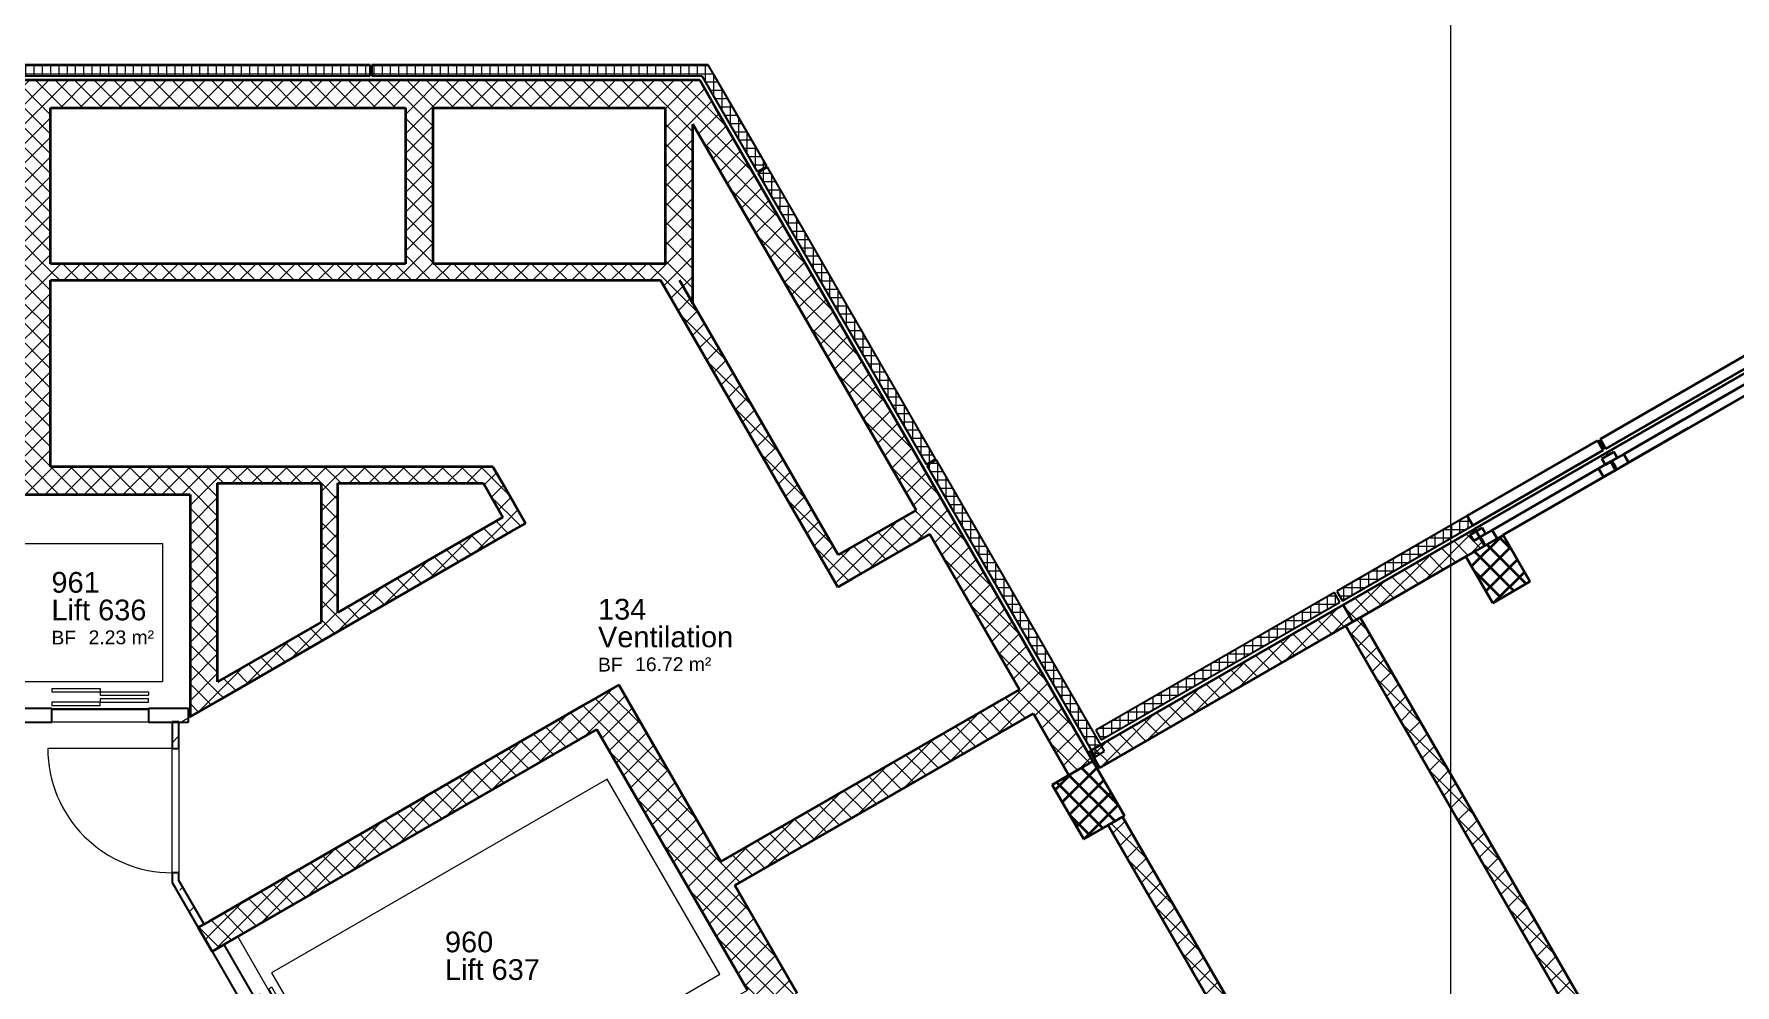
# Model space of a CAD drawing. Header units: centimetres. Extents: x -63 to 12757, y -227 to 7527.
# Drawn here: x 3756 to 4987, y 3366 to 4055 of the extents above; entities that cross this region are included whole.
import ezdxf

# ---------------------------------------------------------------- set-up
doc = ezdxf.new("R2010")
doc.units = ezdxf.units.CM
for name, color, linetype, lineweight in [('A----___H_HATCH', 252, 'Continuous', 9), ('A----___J_MARKEN', 252, 'Continuous', 15), ('A----___M_0', 7, 'Continuous', 9), ('A_E--___E_WAENDE', 7, 'Continuous', 35), ('A_E0-___E_DECKEN', 7, 'Continuous', 9), ('A_E2-___E_STUETZEN', 7, 'Continuous', 35), ('A_E5-___E_FENTUER', 252, 'Continuous', 9), ('A_I6-___E_LIFTE', 7, 'Continuous', 9), ('A_M1-___E_TRENNWAENDE', 7, 'Continuous', 25), ('A_Z20___E_RAUM', 255, 'Continuous', 9), ('A_Z21___T_RAUMTEXT', 7, 'Continuous', 15)]:
    doc.layers.add(name, color=color, linetype=linetype, lineweight=lineweight)
doc.styles.add('Arial_1', font='arial.ttf', dxfattribs={"height": 0.2})
doc.styles.add('Arial_2', font='arial.ttf', dxfattribs={"height": 10})
doc.styles.add('Arial_3', font='arial.ttf', dxfattribs={"height": 15})
pattern_1 = [(45, (0, 0), (-7.071068, 7.071068), []), (135, (0, 0), (-7.071068, -7.071068), [])]
pattern_2 = [(45, (0, 0), (-22.45064, 22.45064), []), (45, (22.45, 0), (-22.45064, 22.45064), [15.875, -7.937])]
pattern_3 = [(90, (0, 0), (-6, 4e-16), []), (180, (0, 0), (-7e-16, -6), [])]

# ---------------------------------------------------------------- blocks, each defined once
blk = doc.blocks.new('_Beton Eckig Typ - 39 x 31-V4-033O')
at = {"layer": 'A_E2-___E_STUETZEN'}
h = blk.add_hatch(dxfattribs=at)
h.set_pattern_fill('FP_7', color=256, style=0, pattern_type=2)
h.set_pattern_definition([(15, (-6001.031, -766.298), (-2.58819, 9.659258), []), (105, (-6001.031, -766.298), (-9.659258, -2.58819), [])])
h.paths.add_polyline_path([(-12.5, -17.5), (18.5, -17.5), (18.5, 21.5), (-12.5, 21.5)], flags=0)
for p, q in [((18.5, 21.5), (-12.5, 21.5)), ((-12.5, 21.5), (-12.5, -17.5)), ((18.5, -17.5), (18.5, 21.5)), ((-12.5, -17.5), (18.5, -17.5))]:
    blk.add_line(p, q, dxfattribs=at)
blk = doc.blocks.new('_Beton Eckig - _Beton Eckig-1853254-033O')
at = {"layer": 'A_E2-___E_STUETZEN'}
h = blk.add_hatch(dxfattribs=at)
h.set_pattern_fill('FP_19', color=256, style=0, pattern_type=2)
h.set_pattern_definition([(15, (-5660.511, -769.505), (-2.58819, 9.659258), []), (105, (-5660.511, -769.505), (-9.659258, -2.58819), [])])
h.paths.add_polyline_path([(-14, -20.8), (20, -20.8), (20, 24.8), (-14, 24.8)], flags=0)
for p, q in [((20, 24.8), (-14, 24.8)), ((-14, 24.8), (-14, -20.8)), ((20, -20.8), (20, 24.8)), ((-14, -20.8), (20, -20.8))]:
    blk.add_line(p, q, dxfattribs=at)
blk = doc.blocks.new('_Tür 1-flg - 90 x 210-1934564-033O')
at = {"layer": 'A_E5-___E_FENTUER'}
blk.add_line((-45, -2.44), (-45, -92.44), dxfattribs=at)
blk.add_arc((-45, -2.44), 90, 270, 0, dxfattribs=at)
blk = doc.blocks.new('A_Wand_ Treppe Nord 9 - A_Wand_ Treppe Nord 908-966175-033O')
at = {"layer": 'A----___H_HATCH'}
h = blk.add_hatch(dxfattribs=at)
h.set_pattern_fill('FP_2', color=256, style=0, pattern_type=2)
h.set_pattern_definition(pattern_1)
h.paths.add_polyline_path([(3767.8, 3741.4), (3767.8, 4001.2), (3615.9, 4001.2), (3628.4, 4000.6), (3640.9, 3998.8), (3653.1, 3995.8), (3664.9, 3991.6), (3676.3, 3986.3), (3687.1, 3980), (3697.5, 3972.4), (3706.7, 3964.2), (3715.2, 3955.1), (3722.9, 3945.1), (3729.5, 3934.4), (3735.1, 3923.2), (3739.5, 3911.4), (3742.8, 3899.3), (3745, 3886.9), (3745.9, 3874.4), (3745.6, 3861.8), (3744.1, 3849.4), (3741.4, 3837.1), (3737.5, 3825.2), (3732.5, 3813.6), (3726.4, 3802.7), (3719.2, 3792.3), (3711.1, 3782.7), (3702.2, 3773.9), (3692.4, 3766.1), (3681.9, 3759.2), (3670.8, 3753.3), (3659.1, 3748.6), (3647.1, 3745), (3634.8, 3742.6), (3622.3, 3741.4), (3697.5, 3741.4)], flags=0)
at = {"layer": 'A_E--___E_WAENDE'}
for p, q in [((3767.8, 3888.4), (3767.8, 4001.2)), ((3767.8, 3741.4), (3767.8, 3876.4))]:
    blk.add_line(p, q, dxfattribs=at)
blk.add_arc((3615.9, 3871.2), 130, 272.811, 90, dxfattribs=at)
blk = doc.blocks.new('System Elemente - Verglasung-1333656-033O')
at = {"layer": 'A_E--___E_WAENDE'}
for p, q in [((0.3, 1.5), (-0.2, 1.5)), ((-0.2, 1.5), (-0.2, -1.5)), ((0.3, -1.5), (0.3, 1.5)), ((-0.2, -1.5), (0.3, -1.5))]:
    blk.add_line(p, q, dxfattribs=at)
blk = doc.blocks.new('_Flügel 2-flg - Unterlicht - Rahmen 10cm-1334912-033O')
at = {"layer": 'A_E--___E_WAENDE'}
for p, q in [((-99.5, 3.5), (-109.5, 3.5)), ((-109.5, 3.5), (-109.5, -3.5)), ((-99.5, -3.5), (-99.5, 3.5)), ((-99.5, 3.5), (32.5, 3.5)), ((-99.5, 3.5), (-49.5, 3.5)), ((-99.5, 3.5), (-99.5, -3.5)), ((-99.5, -3.5), (-99.5, 3.5)), ((-40.5, 3.5), (99.5, 3.5)), ((41.5, 3.5), (32.5, 3.5)), ((32.5, 3.5), (32.5, -3.5)), ((32.5, 3.5), (32.5, -3.5)), ((41.5, -3.5), (41.5, 3.5)), ((41.5, 3.5), (99.5, 3.5)), ((41.5, 3.5), (41.5, -3.5)), ((109.5, 3.5), (99.5, 3.5)), ((99.5, 3.5), (99.5, -3.5)), ((99.5, 3.5), (99.5, -3.5)), ((99.5, 3.5), (99.5, -3.5)), ((109.5, -3.5), (109.5, 3.5)), ((-109.5, -3.5), (-99.5, -3.5)), ((32.5, -3.5), (-99.5, -3.5)), ((-49.5, -3.5), (-99.5, -3.5)), ((94.5, -3.5), (-40.5, -3.5)), ((32.5, -3.5), (41.5, -3.5)), ((94.5, -3.5), (41.5, -3.5))]:
    blk.add_line(p, q, dxfattribs=at)
blk = doc.blocks.new('_Flügel 1-flg - Unterlicht - Rahmen 10cm-1334906-033O')
at = {"layer": 'A_E--___E_WAENDE'}
for p, q in [((-44.5, 3.5), (-54.5, 3.5)), ((-54.5, 3.5), (-54.5, -3.5)), ((-44.5, -3.5), (-44.5, 3.5)), ((-44.5, 3.5), (44.5, 3.5)), ((-44.5, 3.5), (44.5, 3.5)), ((-44.5, 3.5), (-44.5, -3.5)), ((-44.5, 3.5), (-44.5, -3.5)), ((54.5, 3.5), (44.5, 3.5)), ((44.5, 3.5), (44.5, -3.5)), ((44.5, 3.5), (44.5, -3.5)), ((44.5, 3.5), (44.5, -3.5)), ((54.5, -3.5), (54.5, 3.5)), ((44.5, -3.5), (-39.5, -3.5)), ((44.5, -3.5), (-39.5, -3.5)), ((44.5, -3.5), (54.5, -3.5))]:
    blk.add_line(p, q, dxfattribs=at)
blk = doc.blocks.new('Rechteckiger Pfosten - Deckpfosten 5 x 10-1384669-033O')
at = {"layer": 'A_E--___E_WAENDE'}
for p, q in [((-5, -8.5), (-5, -3.5)), ((-5, -3.5), (5, -3.5)), ((5, -8.5), (-5, -8.5)), ((5, -3.5), (5, -8.5))]:
    blk.add_line(p, q, dxfattribs=at)
blk = doc.blocks.new('_Aufzug 2-flg - Versatz 10_29-410666-033O')
at = {"layer": 'A_I6-___E_LIFTE'}
for p, q in [((-64, 35.3), (-64, 135.2)), ((-64, 135.2), (45, 135.2)), ((45, 135.2), (45, 35.3)), ((-64, 35.3), (-35, 35.3)), ((-35, 35.3), (35, 35.3)), ((-35, 30.3), (-35, 27.8)), ((-35, 30.3), (0, 30.3)), ((-35, 27.8), (35, 27.8)), ((0, 30.3), (0, 25.3)), ((0, 25.3), (35, 25.3)), ((35, 35.3), (45, 35.3)), ((35, 27.8), (35, 25.3)), ((0, 20.3), (-35, 20.3)), ((-35, 20.3), (-35, 17.8)), ((-35, 17.8), (0, 17.8)), ((35, 22.8), (0, 22.8)), ((0, 22.8), (0, 20.3)), ((0, 20.3), (35, 20.3)), ((0, 17.8), (0, 20.3)), ((35, 20.3), (35, 22.8))]:
    blk.add_line(p, q, dxfattribs=at)
blk = doc.blocks.new('_Aufzug 4-flg - Versatz zweiseitig-410630-033O')
at = {"layer": 'A_I6-___E_LIFTE'}
for p, q in [((-32.5, -17.8), (-65, -17.8)), ((-65, -17.8), (-65, -20.3)), ((-65, -20.3), (-32.5, -20.3)), ((-32.5, -20.3), (-32.5, -17.8)), ((0, -20.3), (-32.5, -20.3)), ((-32.5, -20.3), (-32.5, -22.8)), ((-32.5, -22.8), (0, -22.8)), ((0, -22.8), (0, -20.3)), ((32.5, -20.3), (0, -20.3)), ((0, -20.3), (0, -22.8)), ((0, -22.8), (32.5, -22.8)), ((65, -17.8), (32.5, -17.8)), ((32.5, -17.8), (32.5, -20.3)), ((32.5, -20.3), (65, -20.3)), ((32.5, -22.8), (32.5, -20.3)), ((65, -20.3), (65, -17.8)), ((-32.5, -35.3), (-89, -35.3)), ((-89, -35.3), (-89, -315.8)), ((-65, -30.3), (-65, -27.8)), ((-65, -27.8), (65, -27.8)), ((-65, -30.3), (-32.5, -30.3)), ((-32.5, -30.3), (-32.5, -25.3)), ((-32.5, -25.3), (32.5, -25.3)), ((-32.5, -35.3), (32.5, -35.3)), ((0, -27.8), (0, -25.3)), ((32.5, -30.3), (32.5, -25.3)), ((32.5, -30.3), (65, -30.3)), ((74, -35.3), (32.5, -35.3)), ((65, -30.3), (65, -27.8)), ((74, -315.8), (74, -35.3)), ((-89, -315.8), (74, -315.8))]:
    blk.add_line(p, q, dxfattribs=at)
blk = doc.blocks.new('_Beschriftung Räume - Nummer_ Name_ Fläche-157530-033O')
at = {"layer": 'A_Z21___T_RAUMTEXT', "insert": (-0.364, -0.522), "char_height": 0.2, "width": 0.44093, "attachment_point": 1, "style": 'Arial_1'}
blk.add_mtext('BF', dxfattribs=at)

msp = doc.modelspace()

# ---------------------------------------------------------------- hatches: boundary and pattern name
at = {"layer": 'A----___H_HATCH'}
h = msp.add_hatch(dxfattribs=at)
h.set_pattern_fill('FP_1', color=256, style=0, pattern_type=2)
h.set_pattern_definition(pattern_3)
h.paths.add_polyline_path([(4528.4, 3543.7), (4701.1, 3643.4), (4697.1, 3650.4), (4524.4, 3550.6)], flags=0)
h.paths.add_polyline_path([(4702.9, 3644.4), (4797.3, 3698.9), (4793.3, 3705.9), (4698.9, 3651.4)], flags=0)
h.paths.add_polyline_path([(7084.4, 5019.4), (7178, 5073.4), (7174, 5080.4), (7080.4, 5026.4)], flags=0)
h.paths.add_polyline_path([(7179.7, 5074.4), (7356.4, 5176.4), (7352.4, 5183.4), (7175.7, 5081.4)], flags=0)
h.paths.add_polyline_path([(7358.1, 5177.4), (7417, 5211.4), (7413, 5218.4), (7354.1, 5184.4)], flags=0)
h = msp.add_hatch(dxfattribs=at)
h.set_pattern_fill('FP_1', color=256, style=0, pattern_type=2)
h.set_pattern_definition(pattern_3)
h.paths.add_polyline_path([(3919, 4024.4), (3999.2, 4024.4), (3999.2, 4032.4), (3511, 4032.4), (3511, 4024.4), (3697.5, 4024.4)], flags=0)
h = msp.add_hatch(dxfattribs=at)
h.set_pattern_fill('FP_1', color=256, style=0, pattern_type=2)
h.set_pattern_definition(pattern_3)
h.paths.add_polyline_path([(4239.3, 4024.4), (4248.5, 4024.4), (4243.9, 4032.4), (4000.3, 4032.4), (4000.3, 4024.4), (4140.5, 4024.4)], flags=0)
h = msp.add_hatch(dxfattribs=at)
h.set_pattern_fill('FP_2', color=256, style=0, pattern_type=2)
h.set_pattern_definition(pattern_1)
h.paths.add_polyline_path([(4226.1, 4001.2), (4249.2, 4001.2), (4237.7, 4021.2), (3522, 4021.2), (3522, 4001.2), (4212.8, 4001.2)], flags=0)
h = msp.add_hatch(dxfattribs=at)
h.set_pattern_fill('FP_1', color=256, style=0, pattern_type=2)
h.set_pattern_definition(pattern_3)
h.paths.add_polyline_path([(4279.3, 3955.1), (4286.2, 3959.1), (4248.5, 4024.4), (4239.3, 4024.4)], flags=0)
h = msp.add_hatch(dxfattribs=at)
h.set_pattern_fill('FP_2', color=256, style=0, pattern_type=2)
h.set_pattern_definition(pattern_1)
h.paths.add_polyline_path([(4044.8, 3888.4), (4044.8, 4001.2), (4024.8, 4001.2), (4024.8, 3888.4)], flags=0)
h = msp.add_hatch(dxfattribs=at)
h.set_pattern_fill('FP_2', color=256, style=0, pattern_type=2)
h.set_pattern_definition(pattern_1)
h.paths.add_polyline_path([(4232.8, 3859.7), (4232.8, 3989.5), (4226.1, 4001.2), (4212.8, 4001.2), (4212.8, 3888.4), (4216.3, 3888.4), (4223.2, 3876.4)], flags=0)
h = msp.add_hatch(dxfattribs=at)
h.set_pattern_fill('FP_2', color=256, style=0, pattern_type=2)
h.set_pattern_definition(pattern_1)
h.paths.add_polyline_path([(4505, 3518.1), (4522.3, 3528.1), (4249.2, 4001.2), (4226.1, 4001.2), (4499.3, 3528.1)], flags=0)
h = msp.add_hatch(dxfattribs=at)
h.set_pattern_fill('FP_1', color=256, style=0, pattern_type=2)
h.set_pattern_definition(pattern_3)
h.paths.add_polyline_path([(4401.6, 3743.2), (4408.5, 3747.2), (4286.7, 3958.2), (4279.8, 3954.2)], flags=0)
h = msp.add_hatch(dxfattribs=at)
h.set_pattern_fill('FP_2', color=256, style=0, pattern_type=2)
h.set_pattern_definition(pattern_1)
h.paths.add_polyline_path([(4140.5, 3876.4), (4223.2, 3876.4), (4216.3, 3888.4), (3767.8, 3888.4), (3767.8, 3876.4), (3919, 3876.4)], flags=0)
h = msp.add_hatch(dxfattribs=at)
h.set_pattern_fill('FP_2', color=256, style=0, pattern_type=2)
h.set_pattern_definition(pattern_1)
h.paths.add_polyline_path([(4337.6, 3654.2), (4348, 3660.2), (4223.2, 3876.4), (4209.4, 3876.4)], flags=0)
h = msp.add_hatch(dxfattribs=at)
h.set_pattern_fill('FP_1', color=256, style=0, pattern_type=2)
h.set_pattern_definition(pattern_3)
h.paths.add_polyline_path([(4523.9, 3531.4), (4530.8, 3535.4), (4409, 3746.3), (4402.1, 3742.3), (4462.6, 3637.6)], flags=0)
h = msp.add_hatch(dxfattribs=at)
h.set_pattern_fill('FP_2', color=256, style=0, pattern_type=2)
h.set_pattern_definition(pattern_1)
h.paths.add_polyline_path([(3868.8, 3721.4), (3868.8, 3741.4), (3436.8, 3741.4), (3436.8, 3721.4), (3697.5, 3721.4)], flags=0)
h = msp.add_hatch(dxfattribs=at)
h.set_pattern_fill('FP_2', color=256, style=0, pattern_type=2)
h.set_pattern_definition(pattern_1)
h.paths.add_polyline_path([(3868.8, 3560.2), (3888.8, 3571.7), (3888.8, 3741.4), (3868.8, 3741.4), (3868.8, 3637.6)], flags=0)
h = msp.add_hatch(dxfattribs=at)
h.set_pattern_fill('FP_2', color=256, style=0, pattern_type=2)
h.set_pattern_definition(pattern_1)
h.paths.add_polyline_path([(4081.1, 3729.4), (4095, 3729.4), (4088, 3741.4), (3888.8, 3741.4), (3888.8, 3729.4), (3975.8, 3729.4)], flags=0)
h = msp.add_hatch(dxfattribs=at)
h.set_pattern_fill('FP_2', color=256, style=0, pattern_type=2)
h.set_pattern_definition(pattern_1)
h.paths.add_polyline_path([(3963.8, 3628.9), (3975.8, 3635.8), (3975.8, 3729.4), (3963.8, 3729.4), (3963.8, 3637.6)], flags=0)
h = msp.add_hatch(dxfattribs=at)
h.set_pattern_fill('FP_2', color=256, style=0, pattern_type=2)
h.set_pattern_definition(pattern_1)
h.paths.add_polyline_path([(4101.3, 3694.4), (4111.7, 3700.4), (4095, 3729.4), (4081.1, 3729.4), (4095.3, 3704.8)], flags=0)
h = msp.add_hatch(dxfattribs=at)
h.set_pattern_fill('FP_2', color=256, style=0, pattern_type=2)
h.set_pattern_definition(pattern_1)
h.paths.add_polyline_path([(4348, 3660.2), (4404.3, 3692.6), (4394.3, 3709.9), (4338, 3677.5)], flags=0)
h = msp.add_hatch(dxfattribs=at)
h.set_pattern_fill('FP_2', color=256, style=0, pattern_type=2)
h.set_pattern_definition(pattern_1)
h.paths.add_polyline_path([(3888.8, 3571.7), (4101.3, 3694.4), (4095.3, 3704.8), (3888.8, 3585.6)], flags=0)
h = msp.add_hatch(dxfattribs=at)
h.set_pattern_fill('FP_2', color=256, style=0, pattern_type=2)
h.set_pattern_definition(pattern_1)
h.paths.add_polyline_path([(4710.5, 3629.2), (4805.7, 3684.3), (4798.7, 3696.4), (4703.5, 3641.4), (4705.7, 3637.6)], flags=0)
h = msp.add_hatch(dxfattribs=at)
h.set_pattern_fill('FP_2', color=256, style=0, pattern_type=2)
h.set_pattern_definition(pattern_1)
h.paths.add_polyline_path([(4527.3, 3523.5), (4710.5, 3629.2), (4703.5, 3641.4), (4520.3, 3535.6), (4524.7, 3528.1)], flags=0)
h = msp.add_hatch(dxfattribs=at)
h.set_pattern_fill('FP_2', color=256, style=0, pattern_type=2)
h.set_pattern_definition(pattern_1)
h.paths.add_polyline_path([(4967.8, 3171.5), (4978.2, 3177.5), (4715.7, 3632.2), (4705.3, 3626.2), (4967.8, 3171.6)], flags=0)
h = msp.add_hatch(dxfattribs=at)
h.set_pattern_fill('FP_2', color=256, style=0, pattern_type=2)
h.set_pattern_definition(pattern_1)
h.paths.add_polyline_path([(4282.2, 3345), (4308.2, 3360), (4179.2, 3583.5), (4153.2, 3568.5), (4272.2, 3362.3)], flags=0)
h = msp.add_hatch(dxfattribs=at)
h.set_pattern_fill('FP_2', color=256, style=0, pattern_type=2)
h.set_pattern_definition(pattern_1)
h.paths.add_polyline_path([(4263.1, 3438.2), (4479.3, 3562.7), (4469.3, 3580.1), (4253.1, 3455.5)], flags=0)
h = msp.add_hatch(dxfattribs=at)
h.set_pattern_fill('FP_2', color=256, style=0, pattern_type=2)
h.set_pattern_definition(pattern_1)
h.paths.add_polyline_path([(3884.8, 3390.4), (4163.2, 3551.1), (4153.2, 3568.5), (3874.8, 3407.7)], flags=0)
h = msp.add_hatch(dxfattribs=at)
h.set_pattern_fill('FP_15', color=256, style=0, pattern_type=2)
h.set_pattern_definition(pattern_2)
h.paths.add_polyline_path([(3860.8, 3441.8), (3860.8, 3447.4), (3857.6, 3447.4)], flags=0)
h.paths.add_polyline_path([(3860.8, 3537.4), (3860.8, 3556.4), (3855.8, 3556.4), (3855.8, 3537.4)], flags=0)
h = msp.add_hatch(dxfattribs=at)
h.set_pattern_fill('FP_2', color=256, style=0, pattern_type=2)
h.set_pattern_definition(pattern_1)
h.paths.add_polyline_path([(4766.5, 3078.4), (4776.9, 3084.4), (4543.8, 3487.9), (4533.4, 3481.9), (4752.5, 3102.7)], flags=0)
h = msp.add_hatch(dxfattribs=at)
h.set_pattern_fill('FP_15', color=256, style=0, pattern_type=2)
h.set_pattern_definition(pattern_2)
h.paths.add_polyline_path([(3874.8, 3407.7), (3879.1, 3410.2), (3857.6, 3447.4), (3855.8, 3447.4), (3855.8, 3440.4)], flags=0)

# ---------------------------------------------------------------- linework, layer by layer
at = {"layer": 'A----___J_MARKEN'}
msp.add_line((4781.3, 307.9), (4781.3, 5384.5), dxfattribs=at)
at = {"layer": 'A----___M_0'}
for p, q in [((5078.1, 3841.5), (4819.2, 3692)), ((4792.3, 3676.5), (4525.6, 3522.5))]:
    msp.add_line(p, q, dxfattribs=at)
at = {"layer": 'A_E--___E_WAENDE'}
for p, q in [((4237.7, 4021.2), (3522, 4021.2)), ((4249.2, 4001.2), (4237.7, 4021.2)), ((3767.8, 4001.2), (4024.8, 4001.2)), ((4024.8, 4001.2), (4024.8, 3888.4)), ((4044.8, 3888.4), (4044.8, 4001.2)), ((4044.8, 4001.2), (4212.8, 4001.2)), ((4212.8, 4001.2), (4212.8, 3888.4)), ((4232.8, 3989.5), (4394.3, 3709.9)), ((4232.8, 3859.7), (4232.8, 3989.5)), ((4522.3, 3528.1), (4249.2, 4001.2)), ((4024.8, 3888.4), (3767.8, 3888.4)), ((4212.8, 3888.4), (4044.8, 3888.4)), ((3767.8, 3876.4), (4209.4, 3876.4)), ((4209.4, 3876.4), (4337.6, 3654.2)), ((4338, 3677.5), (4223.2, 3876.4)), ((4223.2, 3876.4), (4232.8, 3859.7)), ((4889.4, 3761.4), (5078.2, 3870.4)), ((5082.2, 3863.4), (4893.4, 3754.4)), ((4894, 3751.4), (5084.5, 3861.4)), ((5078.1, 3841.5), (4901, 3739.2)), ((4793.3, 3705.9), (4887.7, 3760.4)), ((4891.7, 3753.4), (4887.7, 3760.4)), ((4889.4, 3761.4), (4893.4, 3754.4)), ((4891.7, 3753.4), (4797.3, 3698.9)), ((4798.7, 3696.4), (4894, 3751.4)), ((4894, 3751.4), (4895, 3749.6)), ((4894, 3751.4), (4895, 3749.6)), ((4897.5, 3745.3), (4901, 3739.2)), ((4897.5, 3745.3), (4901, 3739.2)), ((3868.8, 3741.4), (3767.8, 3741.4)), ((3888.8, 3741.4), (3868.8, 3741.4)), ((4088, 3741.4), (3888.8, 3741.4)), ((4095, 3729.4), (4088, 3741.4)), ((4901, 3739.2), (4819.2, 3692)), ((3436.8, 3721.4), (3868.8, 3721.4)), ((3868.8, 3721.4), (3868.8, 3560.2)), ((3888.8, 3585.6), (3888.8, 3729.4)), ((3888.8, 3729.4), (3963.8, 3729.4)), ((3963.8, 3729.4), (3963.8, 3628.9)), ((3975.8, 3729.4), (4081.1, 3729.4)), ((3975.8, 3635.8), (3975.8, 3729.4)), ((4081.1, 3729.4), (4095.3, 3704.8)), ((4111.7, 3700.4), (4095, 3729.4)), ((4394.3, 3709.9), (4338, 3677.5)), ((4797.3, 3698.9), (4793.3, 3705.9)), ((3888.8, 3571.7), (4101.3, 3694.4)), ((4095.3, 3704.8), (3975.8, 3635.8)), ((4101.3, 3694.4), (4111.7, 3700.4)), ((4798.7, 3696.4), (4703.5, 3641.4)), ((4805.7, 3684.3), (4798.7, 3696.4)), ((4798.7, 3696.4), (4799.7, 3694.6)), ((4348, 3660.2), (4404.3, 3692.6)), ((4404.3, 3692.6), (4469.3, 3580.1)), ((4802.2, 3690.3), (4805.7, 3684.3)), ((4710.5, 3629.2), (4792.3, 3676.5)), ((4337.6, 3654.2), (4348, 3660.2)), ((4703.5, 3641.4), (4520.3, 3535.6)), ((4710.5, 3629.2), (4703.5, 3641.4)), ((4703.5, 3641.4), (4710.5, 3629.2)), ((4715.7, 3632.2), (4705.3, 3626.2)), ((4968.2, 3194.9), (4715.7, 3632.2)), ((3963.8, 3628.9), (3888.8, 3585.6)), ((4527.3, 3523.5), (4710.5, 3629.2)), ((4705.3, 3626.2), (4961.8, 3182)), ((4179.2, 3583.5), (4153.2, 3568.5)), ((4253.1, 3455.5), (4179.2, 3583.5)), ((3868.8, 3560.2), (3888.8, 3571.7)), ((4469.3, 3580.1), (4253.1, 3455.5)), ((4153.2, 3568.5), (3883.4, 3412.7)), ((4263.1, 3438.2), (4479.3, 3562.7)), ((4479.3, 3562.7), (4505, 3518.1)), ((3860.8, 3556.4), (3855.8, 3556.4)), ((3893.4, 3395.4), (4163.2, 3551.1)), ((4163.2, 3551.1), (4272.2, 3362.3)), ((4520.3, 3535.6), (4527.3, 3523.5)), ((4505, 3518.1), (4522.3, 3528.1)), ((4543.8, 3487.9), (4533.4, 3481.9)), ((4776.9, 3084.4), (4543.8, 3487.9)), ((4533.4, 3481.9), (4675.4, 3236)), ((4308.2, 3360), (4263.1, 3438.2)), ((3883.4, 3412.7), (3879.1, 3410.2)), ((3874.8, 3407.7), (3879.1, 3410.2)), ((3879.1, 3410.2), (3874.8, 3407.7)), ((3874.8, 3407.7), (3884.8, 3390.4)), ((3884.8, 3390.4), (3893.4, 3395.4))]:
    msp.add_line(p, q, dxfattribs=at)
at = {"layer": 'A_E0-___E_DECKEN'}
for p, q in [((7418.5, 5208.9), (4528.1, 3540.1)), ((4237.6, 4021.4), (3277.8, 4021.4)), ((4518.6, 3534.6), (4237.6, 4021.4)), ((3436.8, 3721.4), (3868.8, 3721.4)), ((3868.8, 3721.4), (3868.8, 3565.4)), ((3838.8, 3565.4), (3768.8, 3565.4)), ((3868.8, 3565.4), (3867.8, 3565.4)), ((3903.4, 3401.2), (4163.2, 3551.1)), ((4163.2, 3551.1), (4272.2, 3362.3)), ((4521.2, 3536.1), (4518.6, 3534.6)), ((4012.4, 3212.4), (3903.4, 3401.2))]:
    msp.add_line(p, q, dxfattribs=at)
at = {"layer": 'A_M1-___E_TRENNWAENDE'}
for p, q in [((3999.2, 4032.4), (3511, 4032.4)), ((3999.2, 4024.4), (3999.2, 4032.4)), ((4243.9, 4032.4), (4000.3, 4032.4)), ((4000.3, 4032.4), (4000.3, 4024.4)), ((4248.5, 4024.4), (4243.9, 4032.4)), ((3511, 4024.4), (3999.2, 4024.4)), ((4000.3, 4024.4), (4239.3, 4024.4)), ((4239.3, 4024.4), (4279.3, 3955.1)), ((4286.2, 3959.1), (4248.5, 4024.4)), ((4279.3, 3955.1), (4286.2, 3959.1)), ((4286.7, 3958.2), (4279.8, 3954.2)), ((4279.8, 3954.2), (4401.6, 3743.2)), ((4408.5, 3747.2), (4286.7, 3958.2)), ((4401.6, 3743.2), (4408.5, 3747.2)), ((4409, 3746.3), (4402.1, 3742.3)), ((4530.8, 3535.4), (4409, 3746.3)), ((4402.1, 3742.3), (4523.9, 3531.4)), ((4793.3, 3705.9), (4698.9, 3651.4)), ((4797.3, 3698.9), (4793.3, 3705.9)), ((4702.9, 3644.4), (4797.3, 3698.9)), ((4697.1, 3650.4), (4524.4, 3550.6)), ((4701.1, 3643.4), (4697.1, 3650.4)), ((4698.9, 3651.4), (4702.9, 3644.4)), ((4528.4, 3543.7), (4701.1, 3643.4)), ((3768.8, 3566.4), (3694.8, 3566.4)), ((3768.8, 3556.4), (3768.8, 3566.4)), ((3867.8, 3566.4), (3838.8, 3566.4)), ((3838.8, 3566.4), (3838.8, 3556.4)), ((3867.8, 3556.4), (3867.8, 3566.4)), ((3694.8, 3556.4), (3768.8, 3556.4)), ((3838.8, 3556.4), (3855.8, 3556.4)), ((3855.8, 3556.4), (3855.8, 3537.4)), ((3860.8, 3537.4), (3860.8, 3556.4)), ((3860.8, 3556.4), (3867.8, 3556.4)), ((4524.4, 3550.6), (4528.4, 3543.7)), ((3855.8, 3537.4), (3860.8, 3537.4)), ((4523.9, 3531.4), (4530.8, 3535.4)), ((3857.6, 3447.4), (3855.8, 3447.4)), ((3855.8, 3447.4), (3855.8, 3440.4)), ((3860.8, 3447.4), (3857.6, 3447.4)), ((3860.8, 3441.8), (3860.8, 3447.4)), ((3855.8, 3440.4), (3874.8, 3407.7)), ((3879.1, 3410.2), (3860.8, 3441.8)), ((3884.8, 3390.4), (3906.8, 3352.3)), ((3915.4, 3357.3), (3893.4, 3395.4))]:
    msp.add_line(p, q, dxfattribs=at)
at = {"layer": 'A_Z20___E_RAUM', "flags": 128}
for points in [[(3860.8, 3441.8), (3879.1, 3410.2), (4179.2, 3583.5), (4253.1, 3455.5), (4469.3, 3580.1), (4404.3, 3692.6), (4337.6, 3654.2), (4217.6, 3862), (4209.4, 3876.4), (4034.8, 3876.4), (3767.8, 3876.4), (3767.8, 3741.4), (3878.8, 3741.4), (3969.8, 3741.4), (4088, 3741.4), (4111.7, 3700.4), (3972.8, 3620.2), (3860.8, 3555.5)], [(4819.2, 3692), (4838.7, 3658.2), (4811.8, 3642.7), (4792.3, 3676.5), (4715.7, 3632.2), (4968.2, 3194.9), (5139.7, 3293.9), (5143.7, 3286.9), (5266.6, 3357.9), (5262.6, 3364.9), (5338.8, 3408.9), (5105.8, 3812.5), (5097.6, 3807.7), (5078.1, 3841.5)], [(3724.8, 3721.4), (3724.8, 3566.4), (3858.3, 3566.4), (3868.8, 3566.4), (3868.8, 3721.4), (3767.8, 3721.4)], [(4776.9, 3084.4), (4810.6, 3103.9), (4810.6, 3103.9), (4834.8, 3117.9), (4838.8, 3111), (4961.8, 3182), (4712.2, 3614.3), (4705.3, 3626.2), (4525.6, 3522.5), (4545.1, 3488.7), (4543.8, 3487.9), (4688.8, 3236.8)], [(4272.2, 3362.3), (4232.1, 3431.8), (4163.2, 3551.1), (3893.4, 3395.4), (4002.4, 3206.6)]]:
    msp.add_lwpolyline(points, close=True, dxfattribs=at)
msp.add_lwpolyline([(3619.6, 2621.4), (4008.9, 2621.4), (4246.4, 2758.5), (4248.8, 2759.9), (4242.8, 2770.3), (4126.3, 2972.1), (4009.8, 3173.9), (3998.8, 3192.9), (3879.8, 3399), (3879.8, 3399), (3855.8, 3440.4), (3855.8, 3556.4), (3724.8, 3556.4)], dxfattribs=at)

# ---------------------------------------------------------------- block references
at = {"layer": 'A----___M_0'}
msp.add_blockref('_Aufzug 2-flg - Versatz 10_29-410666-033O', (3803.8, 3550.6), dxfattribs=at)
at = {"layer": 'A----___M_0', "rotation": 119.9999180629667}
msp.add_blockref('_Aufzug 4-flg - Versatz zweiseitig-410630-033O', (3934.3, 3293.1), dxfattribs=at)
at = {"layer": 'A_E--___E_WAENDE'}
msp.add_blockref('A_Wand_ Treppe Nord 9 - A_Wand_ Treppe Nord 908-966175-033O', (0, 0), dxfattribs=at)
at = {"layer": 'A_E--___E_WAENDE', "rotation": 30.00000000000158}
for name, p in [('_Flügel 2-flg - Unterlicht - Rahmen 10cm-1334912-033O', (4994.5, 3797.3)), ('_Flügel 1-flg - Unterlicht - Rahmen 10cm-1334906-033O', (4851.6, 3714.8)), ('System Elemente - Verglasung-1333656-033O', (4899, 3742.1)), ('System Elemente - Verglasung-1333656-033O', (4899.5, 3742.4)), ('System Elemente - Verglasung-1333656-033O', (4804.2, 3687.4))]:
    msp.add_blockref(name, p, dxfattribs=at)
at = {"layer": 'A_E--___E_WAENDE', "extrusion": (0, 0, -1), "rotation": 149.9999999999984}
for p in [(-4899.3, 3742.3), (-4804, 3687.3)]:
    msp.add_blockref('Rechteckiger Pfosten - Deckpfosten 5 x 10-1384669-033O', p, dxfattribs=at)
at = {"layer": 'A_E2-___E_STUETZEN'}
for name, p, rotation in [('_Beton Eckig Typ - 39 x 31-V4-033O', (4813.9, 3664.1), 29.99994581261658), ('_Beton Eckig - _Beton Eckig-1853254-033O', (4517.4, 3496.7), 29.99998204972912)]:
    msp.add_blockref(name, p, dxfattribs=dict(at, rotation=rotation))
at = {"layer": 'A_E5-___E_FENTUER', "rotation": 270}
msp.add_blockref('_Tür 1-flg - 90 x 210-1934564-033O', (3858.3, 3492.4), dxfattribs=at)
at = {"layer": 'A_Z21___T_RAUMTEXT', "xscale": 49.99999999999998, "yscale": 49.99999999999998, "zscale": 49.99999999999998}
for p in [(3786.7, 3648.8), (4182.3, 3629.2)]:
    msp.add_blockref('_Beschriftung Räume - Nummer_ Name_ Fläche-157530-033O', p, dxfattribs=at)

# ---------------------------------------------------------------- texts
at = {"layer": 'A_Z21___T_RAUMTEXT', "attachment_point": 1}
for s, insert, char_height, width, style in [('961', (3768.5, 3665.2), 15, 43.291, 'Arial_3'), ('Lift 636', (3768.5, 3645.2), 15, 84.979, 'Arial_3'), ('134', (4164.1, 3645.7), 15, 43.291, 'Arial_3'), ('2.23 m²', (3795.4, 3622.9), 10, 58.523, 'Arial_2'), ('Ventilation', (4164.1, 3625.7), 15, 120.654, 'Arial_3'), ('16.72 m²', (4191, 3603.4), 10, 68.143, 'Arial_2'), ('960', (4053.3, 3404.8), 15, 43.291, 'Arial_3'), ('Lift 637', (4053.3, 3384.8), 15, 84.979, 'Arial_3')]:
    msp.add_mtext(s, dxfattribs=dict(at, insert=insert, char_height=char_height, width=width, style=style))

doc.saveas('drawing.dxf')
